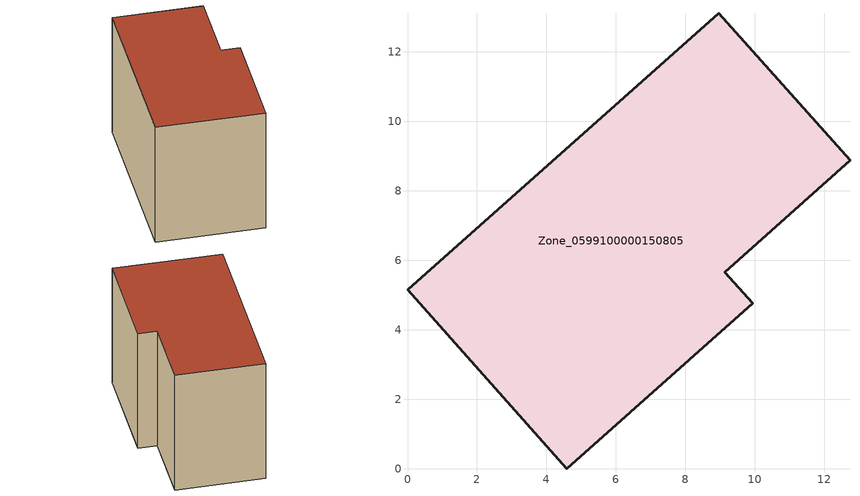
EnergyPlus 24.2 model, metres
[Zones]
Zone_0599100000150805
 floor ground (C_G): 0,5.15 8.96,13.11 12.73,8.88 9.13,5.66 9.94,4.76 4.58,0 z0
 wall outside (C_F): 9.13,5.66 12.73,8.88 8.96,13.11 0,5.15 4.58,0 9.94,4.76 9.13,5.66 z0:8.47
 roof outside (C_R): 4.58,0 9.94,4.76 9.13,5.66 12.73,8.88 8.96,13.11 0,5.15 z8.47
[BUILDING]
Pand.0599100000150805: North Axis=0; Terrain=City; Loads Convergence Tolerance Value=0.04; Temperature Convergence Tolerance Value=0.4; Solar Distribution=FullExterior; Maximum Number of Warmup Days=25; Minimum Number of Warmup Days=1
[Site:Location]
Rotterdam.The.Hague.AP_ZH_NLD Design_Conditions: Latitude=51.96; Longitude=4.45; Time Zone=1; Elevation=-4.5
[SITE:GROUNDTEMPERATURE:BUILDINGSURFACE]
18, 18, 18, 18, 18, 18, 18, 18, 18, 18, 18, 18
[MATERIAL] Thermal Absorptance=0.9; Solar Absorptance=0.7; Visible Absorptance=0.7
Name | Roughness | Thickness | Conductivity | Density | Specific Heat
G.TC.1975-1991 | MediumSmooth | 0.15 | 0.288461 | 540 | 1210
F.TC.1975-1991 | Rough | 0.3 | 0.230769 | 1920 | 840
R.TC.1975-1991 | MediumRough | 0.2 | 0.153846 | 1500 | 1000
[CONSTRUCTION]
C_G: G.TC.1975-1991
C_F: F.TC.1975-1991
C_R: R.TC.1975-1991
[ZONE]
Zone_0599100000150805: Type=1; Multiplier=1; Ceiling Height=Autocalculate; Volume=Autocalculate; Floor Area=autocalculate; Part of Total Floor Area=Yes
[ZONEINFILTRATION:DESIGNFLOWRATE]
Infil_Zone_0599100000150805: Zone or ZoneList or Space or SpaceList=Zone_0599100000150805; Schedule=AlwaysOn; Design Flow Rate Calculation Method=Flow/Area; Flow Rate per Floor Area=0.003; Constant Term Coefficient=1; Temperature Term Coefficient=0; Velocity Term Coefficient=0; Velocity Squared Term Coefficient=0
[HVACTEMPLATE:ZONE:IDEALLOADSAIRSYSTEM]
Zone_0599100000150805: Maximum Heating Supply Air Temperature=50; Minimum Cooling Supply Air Temperature=13; Maximum Heating Supply Air Humidity Ratio=0.0156; Minimum Cooling Supply Air Humidity Ratio=0.0077; Heating Limit=NoLimit; Cooling Limit=NoLimit; Dehumidification Control Type=ConstantSensibleHeatRatio; Cooling Sensible Heat Ratio=0.7; Dehumidification Setpoint=60; Humidification Control Type=None; Humidification Setpoint=30; Outdoor Air Method=None; Outdoor Air Flow Rate per Person=0.00944; Outdoor Air Flow Rate per Zone Floor Area=0; Outdoor Air Flow Rate per Zone=0; Demand Controlled Ventilation Type=None; Outdoor Air Economizer Type=NoEconomizer; Heat Recovery Type=None; Sensible Heat Recovery Effectiveness=0.7; Latent Heat Recovery Effectiveness=0.65
[ZONECONTROL:THERMOSTAT]
ThermostatControl_Zone_0599100000150805: Zone or ZoneList=Zone_0599100000150805; Control Type Schedule=DualSetpointControlType; Control 1=Thermostat_Zone_0599100000150805; Temperature Difference Between Cutout And Setpoint=0
[THERMOSTATSETPOINT:DUALSETPOINT]
Thermostat_Zone_0599100000150805: Heating Setpoint Temperature Schedule=HeatingSetpoint_Zone_0599100000150805; Cooling Setpoint Temperature Schedule=CoolingSetpoint_Zone_0599100000150805
[SCHEDULE:COMPACT]
HeatingSetpoint_Zone_0599100000150805: Through: 12/31, For: AllDays, Until: 24:00, 21
CoolingSetpoint_Zone_0599100000150805: Through: 12/31, For: AllDays, Until: 24:00, 24
DualSetpointControlType: Through: 12/31, For: AllDays, Until: 24:00, 4
AlwaysOn: Through: 12/31, For: AllDays, Until: 24:00, 1
